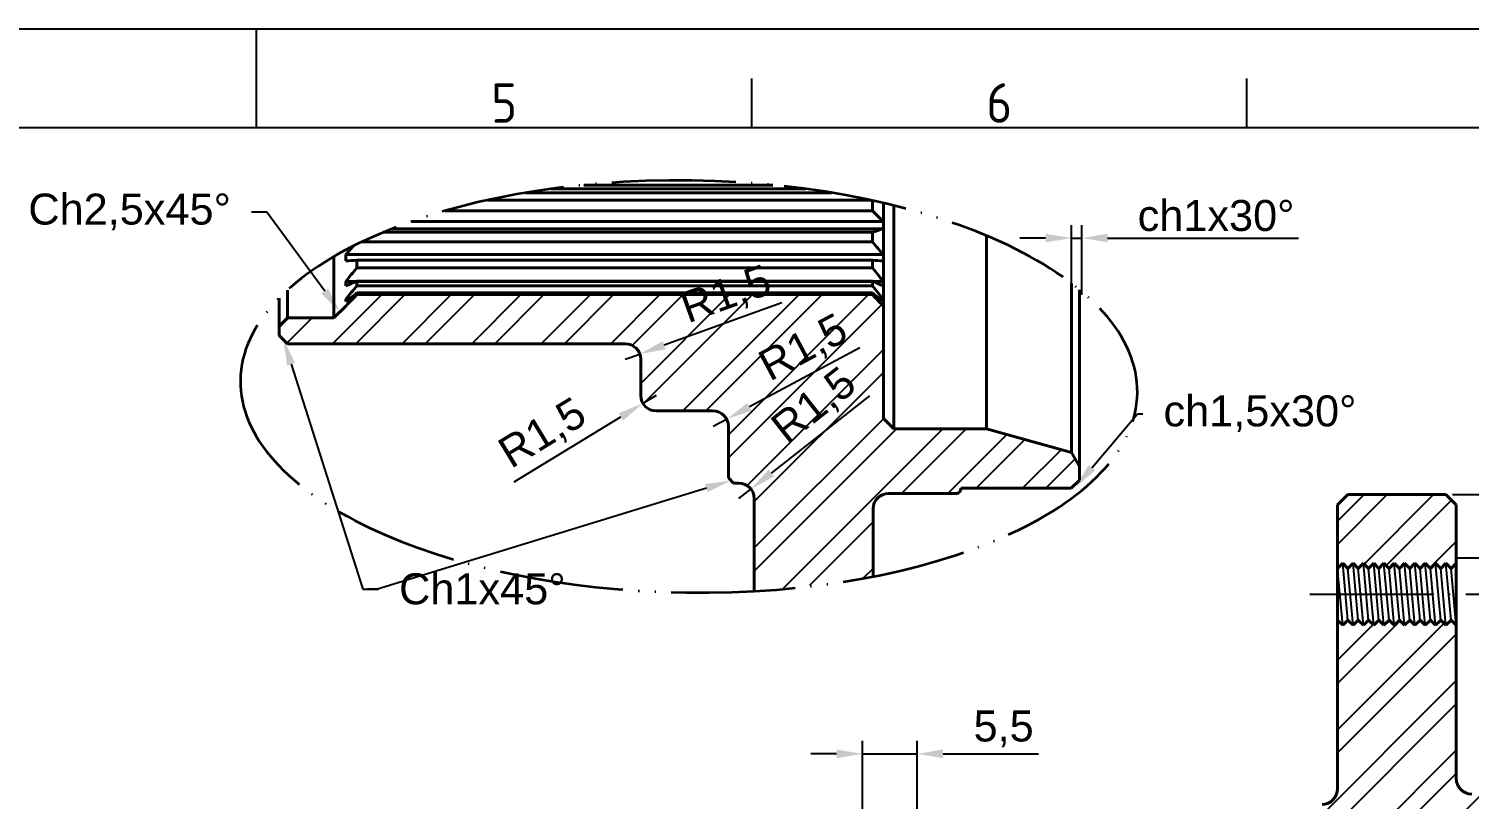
# Model space of a CAD drawing. Header units: millimetres. Extents: x 2452 to 2855, y 1106 to 1391.
# Drawn here: x 2631.3 to 2770.8, y 1316.7 to 1391.3 of the extents above; entities that cross this region are included whole.
import ezdxf
from ezdxf import colors
from ezdxf.entities.mleader import LeaderData, LeaderLine
from ezdxf.enums import TextEntityAlignment as Align
from ezdxf.math import Vec2, Vec3

# ---------------------------------------------------------------- set-up
doc = ezdxf.new("R2010")
doc.units = ezdxf.units.MM
doc.linetypes.add('ACAD_ISO04W100', pattern=[30, 24, -3, 0, -3])
doc.linetypes.add('ACAD_ISO05W100', pattern=[33, 24, -3, 0, -3, 0, -3])
for name, color, linetype, lineweight in [('AM_0', 7, 'Continuous', 40), ('AM_4', 1, 'ACAD_ISO04W100', 25), ('AM_5', 3, 'Continuous', 25), ('AM_BOR', 2, 'ACAD_ISO05W100', 35)]:
    doc.layers.add(name, color=color, linetype=linetype, lineweight=lineweight)
doc.styles.add('ACISOTS', font='isocp.shx', dxfattribs={"height": 1})
doc.styles.get("Standard").update_dxf_attribs({"font": 'arial.ttf'})
doc.dimstyles.new('ISO-25', dxfattribs={"dimtxt": 3, "dimasz": 2.5, "dimexe": 1.25, "dimexo": 0.625, "dimtad": 1, "dimtxsty": 'Standard', "dimcen": 2.5, "dimadec": 0, "dimazin": 0, "dimtfac": 1, "dimtmove": 0, "dimatfit": 3, "dimfxl": 1, "dimarcsym": 0})

# ---------------------------------------------------------------- blocks, each defined once
blk = doc.blocks.new('A3 ZTL')
blk.add_line((401.17, 280.82), (19.57, 280.82))
at = {"layer": 'AM_BOR', "color": 135, "linetype": 'Continuous', "lineweight": 25}
blk.add_line((0, 290.61), (410.96, 290.61), dxfattribs=at)
at = {"layer": 'AM_BOR', "color": 135, "lineweight": 25}
for p, q in [((205.48, 280.82), (205.48, 290.61)), ((254.4, 280.82), (254.4, 285.71)), ((303.33, 280.82), (303.33, 285.71))]:
    blk.add_line(p, q, dxfattribs=at)
at = {"layer": 'AM_BOR', "color": 135, "lineweight": 25, "style": 'ACISOTS'}
for s, p in [('5', (229.94, 283.27)), ('6', (278.86, 283.27))]:
    blk.add_text(s, height=3.91, dxfattribs=at).set_placement(p, align=Align.MIDDLE)
blk = doc.blocks.new('*D99')
at = {"layer": 'AM_5', "color": 0, "lineweight": -2, "transparency": 16777216}
for p, q in [((2732.26, 1366.57), (2732.26, 1372.31)), ((2733.26, 1365.57), (2733.26, 1372.31)), ((2729.76, 1371.06), (2727.26, 1371.06)), ((2732.26, 1371.06), (2733.26, 1371.06)), ((2735.76, 1371.06), (2754.26, 1371.06))]:
    blk.add_line(p, q, dxfattribs=at)
at = {"layer": 'AM_5', "color": 0, "transparency": 16777216}
for points in [[(2729.76, 1371.47), (2729.76, 1370.64), (2732.26, 1371.06)], [(2735.76, 1371.47), (2735.76, 1370.64), (2733.26, 1371.06)]]:
    blk.add_solid(points, dxfattribs=at)
at = {"layer": 'Defpoints', "color": 0, "transparency": 16777216}
for p in [(2733.26, 1371.06), (2732.26, 1365.95), (2733.26, 1364.95)]:
    blk.add_point(p, dxfattribs=at)
at = {"layer": 'AM_5', "color": 0, "transparency": 16777216, "insert": (2746.26, 1373.22), "char_height": 3, "attachment_point": 5}
blk.add_mtext('ch1x30%%D', dxfattribs=at)
blk = doc.blocks.new('*D130')
at = {"layer": 'AM_5', "color": 0, "lineweight": -2, "transparency": 16777216}
for p, q in [((2769.15, 1346.21), (2834.58, 1346.21)), ((2833.33, 1343.71), (2833.33, 1231.71)), ((2769.15, 1229.21), (2834.58, 1229.21))]:
    blk.add_line(p, q, dxfattribs=at)
at = {"layer": 'AM_5', "color": 0, "transparency": 16777216}
for points in [[(2832.91, 1343.71), (2833.75, 1343.71), (2833.33, 1346.21)], [(2832.91, 1231.71), (2833.75, 1231.71), (2833.33, 1229.21)]]:
    blk.add_solid(points, dxfattribs=at)
at = {"layer": 'Defpoints', "color": 0, "transparency": 16777216}
for p in [(2768.52, 1346.21), (2768.52, 1229.21), (2833.33, 1229.21)]:
    blk.add_point(p, dxfattribs=at)
at = {"layer": 'AM_5', "color": 0, "transparency": 16777216, "insert": (2831.09, 1287.71), "char_height": 3, "attachment_point": 5, "rotation": 90}
blk.add_mtext('%%c117', dxfattribs=at)
blk = doc.blocks.new('*D148')
at = {"layer": 'AM_5', "color": 0, "lineweight": -2, "transparency": 16777216}
for p, q in [((2712.02, 1302.53), (2712.02, 1322.35)), ((2717.32, 1300.83), (2717.32, 1322.35)), ((2709.52, 1321.1), (2707.02, 1321.1)), ((2712.02, 1321.1), (2717.32, 1321.1)), ((2719.82, 1321.1), (2729.06, 1321.1))]:
    blk.add_line(p, q, dxfattribs=at)
at = {"layer": 'AM_5', "color": 0, "transparency": 16777216}
for points in [[(2709.52, 1321.52), (2709.52, 1320.68), (2712.02, 1321.1)], [(2719.82, 1321.52), (2719.82, 1320.68), (2717.32, 1321.1)]]:
    blk.add_solid(points, dxfattribs=at)
at = {"layer": 'Defpoints', "color": 0, "transparency": 16777216}
for p in [(2717.32, 1321.1), (2712.02, 1301.91), (2717.32, 1300.21)]:
    blk.add_point(p, dxfattribs=at)
at = {"layer": 'AM_5', "color": 0, "transparency": 16777216, "insert": (2725.69, 1323.52), "char_height": 3, "attachment_point": 5}
blk.add_mtext('5,5', dxfattribs=at)
blk = doc.blocks.new('*D164')
at = {"layer": 'AM_5', "color": 0, "lineweight": -2, "transparency": 16777216}
for p, q in [((2704.2, 1364.77), (2692.81, 1360.67)), ((2689.05, 1359.32), (2690.46, 1359.82))]:
    blk.add_line(p, q, dxfattribs=at)
at = {"layer": 'AM_5', "color": 0, "transparency": 16777216}
blk.add_solid([(2692.67, 1361.06), (2692.95, 1360.28), (2690.46, 1359.82)], dxfattribs=at)
at = {"layer": 'Defpoints', "color": 0, "transparency": 16777216}
for p in [(2689.05, 1359.32), (2690.46, 1359.82)]:
    blk.add_point(p, dxfattribs=at)
at = {"layer": 'AM_5', "color": 0, "transparency": 16777216, "insert": (2698.86, 1365.43), "char_height": 3, "attachment_point": 5, "rotation": 19.7935}
blk.add_mtext('R1,5', dxfattribs=at)
blk = doc.blocks.new('*D165')
at = {"layer": 'AM_5', "color": 0, "lineweight": -2, "transparency": 16777216}
for p, q in [((2711.75, 1360.41), (2701.07, 1354.7)), ((2697.55, 1352.82), (2698.87, 1353.52))]:
    blk.add_line(p, q, dxfattribs=at)
at = {"layer": 'AM_5', "color": 0, "transparency": 16777216}
blk.add_solid([(2700.88, 1355.07), (2701.27, 1354.33), (2698.87, 1353.52)], dxfattribs=at)
at = {"layer": 'Defpoints', "color": 0, "transparency": 16777216}
for p in [(2698.87, 1353.52), (2697.55, 1352.82)]:
    blk.add_point(p, dxfattribs=at)
at = {"layer": 'AM_5', "color": 0, "transparency": 16777216, "insert": (2706.37, 1360.29), "char_height": 3, "attachment_point": 5, "rotation": 28.1273}
blk.add_mtext('R1,5', dxfattribs=at)
blk = doc.blocks.new('*D166')
at = {"layer": 'AM_5', "color": 0, "lineweight": -2, "transparency": 16777216}
for p, q in [((2712.71, 1355.77), (2703.19, 1348.29)), ((2700.05, 1345.82), (2701.22, 1346.74))]:
    blk.add_line(p, q, dxfattribs=at)
at = {"layer": 'AM_5', "color": 0, "transparency": 16777216}
blk.add_solid([(2702.93, 1348.62), (2703.45, 1347.96), (2701.22, 1346.74)], dxfattribs=at)
at = {"layer": 'Defpoints', "color": 0, "transparency": 16777216}
for p in [(2701.22, 1346.74), (2700.05, 1345.82)]:
    blk.add_point(p, dxfattribs=at)
at = {"layer": 'AM_5', "color": 0, "transparency": 16777216, "insert": (2707.43, 1354.71), "char_height": 3, "attachment_point": 5, "rotation": 38.1734}
blk.add_mtext('R1,5', dxfattribs=at)
blk = doc.blocks.new('*D167')
at = {"layer": 'AM_5', "color": 0, "lineweight": -2, "transparency": 16777216}
for p, q in [((2692.05, 1355.82), (2690.76, 1355.04)), ((2678.29, 1347.44), (2688.63, 1353.74))]:
    blk.add_line(p, q, dxfattribs=at)
at = {"layer": 'AM_5', "color": 0, "transparency": 16777216}
blk.add_solid([(2688.41, 1354.09), (2688.85, 1353.38), (2690.76, 1355.04)], dxfattribs=at)
at = {"layer": 'Defpoints', "color": 0, "transparency": 16777216}
for p in [(2692.05, 1355.82), (2690.76, 1355.04)]:
    blk.add_point(p, dxfattribs=at)
at = {"layer": 'AM_5', "color": 0, "transparency": 16777216, "insert": (2681.13, 1352.01), "char_height": 3, "attachment_point": 5, "rotation": 31.3467}
blk.add_mtext('R1,5', dxfattribs=at)

msp = doc.modelspace()

# ---------------------------------------------------------------- hatches: boundary and pattern name
at = {"layer": 'AM_5'}
h = msp.add_hatch(dxfattribs=at)
h.set_pattern_fill('ANSI32', color=256, scale=0.5)
edge = h.paths.add_edge_path()
edge.add_line((2733.046, 1347.616), (2733.046, 1348.917))
edge.add_line((2733.046, 1348.917), (2732.275, 1350.28))
edge.add_line((2732.275, 1350.28), (2724.046, 1352.566))
edge.add_line((2724.046, 1352.566), (2715.046, 1352.566))
edge.add_line((2715.046, 1352.566), (2714.046, 1353.566))
edge.add_line((2714.046, 1353.566), (2714.046, 1364.472))
edge.add_spline(control_points=[(2714.046, 1364.472), (2713.69, 1364.836), (2713.339, 1365.203), (2712.996, 1365.574)], knot_values=[0, 0, 0, 0, 1, 1, 1, 1], degree=3, periodic=0)
edge.add_line((2712.996, 1365.574), (2688.021, 1365.574))
edge.add_line((2688.021, 1365.574), (2663.046, 1365.574))
edge.add_spline(control_points=[(2663.046, 1365.574), (2662.702, 1365.203), (2662.351, 1364.836), (2661.996, 1364.472)], knot_values=[0, 0, 0, 0, 1, 1, 1, 1], degree=3, periodic=0)
edge.add_line((2661.996, 1364.472), (2661.996, 1364.466))
edge.add_line((2661.996, 1364.466), (2660.846, 1363.316))
edge.add_line((2660.846, 1363.316), (2656.346, 1363.316))
edge.add_line((2656.346, 1363.316), (2655.546, 1362.516))
edge.add_line((2655.546, 1362.516), (2655.546, 1361.616))
edge.add_line((2655.546, 1361.616), (2656.346, 1360.816))
edge.add_line((2656.346, 1360.816), (2689.046, 1360.816))
edge.add_arc((2689.046, 1359.316), 1.5, 0, 90, ccw=False)
edge.add_line((2690.546, 1359.316), (2690.546, 1355.816))
edge.add_arc((2692.046, 1355.816), 1.5, 180, 270)
edge.add_line((2692.046, 1354.316), (2697.546, 1354.316))
edge.add_arc((2697.546, 1352.816), 1.5, 0, 90, ccw=False)
edge.add_line((2699.046, 1352.816), (2699.046, 1347.816))
edge.add_line((2699.046, 1347.816), (2699.546, 1347.316))
edge.add_line((2699.546, 1347.316), (2700.046, 1347.316))
edge.add_arc((2700.046, 1345.816), 1.5, 0, 90, ccw=False)
edge.add_line((2701.546, 1345.816), (2701.546, 1336.856))
edge.add_ellipse((2695.211, 1356.674), major_axis=(-43.431, 0.615), ratio=0.4595156, start_angle=98.76016, end_angle=114.61845)
edge.add_line((2713.046, 1338.274), (2713.046, 1344.816))
edge.add_arc((2714.546, 1344.816), 1.5, 90, 180, ccw=False)
edge.add_line((2714.546, 1346.316), (2721.084, 1346.316))
edge.add_arc((2721.065, 1346.797), 0.481, 272.28724, 362.28724)
edge.add_line((2721.546, 1346.816), (2732.246, 1346.816))
edge.add_line((2732.246, 1346.816), (2733.046, 1347.616))
h.paths.add_polyline_path([(2694.876, 1360.969), (2704.617, 1364.474), (2702.524, 1370.291), (2692.783, 1366.785)], flags=9)
h.paths.add_polyline_path([(2703.075, 1355.296), (2712.205, 1360.177), (2709.291, 1365.629), (2700.161, 1360.748)], flags=9)
h.paths.add_polyline_path([(2705.058, 1349.223), (2713.196, 1355.621), (2709.376, 1360.481), (2701.237, 1354.083)], flags=24)
h = msp.add_hatch(dxfattribs=at)
h.set_pattern_fill('ANSI32', color=256, scale=0.5)
h.paths.add_polyline_path([(2769.523, 1345.207), (2768.523, 1346.207), (2759.023, 1346.207), (2758.023, 1345.207), (2758.023, 1339.06), (2758.523, 1339.56), (2759.023, 1339.06), (2759.523, 1339.56), (2760.023, 1339.06), (2760.523, 1339.56), (2761.023, 1339.06), (2761.523, 1339.56), (2762.023, 1339.06), (2762.523, 1339.56), (2763.023, 1339.06), (2763.523, 1339.56), (2764.023, 1339.06), (2764.523, 1339.56), (2765.023, 1339.06), (2765.523, 1339.56), (2766.023, 1339.06), (2766.523, 1339.56), (2767.023, 1339.06), (2767.523, 1339.56), (2768.023, 1339.06), (2768.523, 1339.56), (2769.023, 1339.06), (2769.523, 1339.56)])
edge = h.paths.add_edge_path()
edge.add_line((2769.523, 1333.56), (2769.023, 1334.06))
edge.add_line((2769.023, 1334.06), (2768.523, 1333.56))
edge.add_line((2768.523, 1333.56), (2768.023, 1334.06))
edge.add_line((2768.023, 1334.06), (2767.523, 1333.56))
edge.add_line((2767.523, 1333.56), (2767.023, 1334.06))
edge.add_line((2767.023, 1334.06), (2766.523, 1333.56))
edge.add_line((2766.523, 1333.56), (2766.023, 1334.06))
edge.add_line((2766.023, 1334.06), (2765.523, 1333.56))
edge.add_line((2765.523, 1333.56), (2765.023, 1334.06))
edge.add_line((2765.023, 1334.06), (2764.523, 1333.56))
edge.add_line((2764.523, 1333.56), (2764.023, 1334.06))
edge.add_line((2764.023, 1334.06), (2763.523, 1333.56))
edge.add_line((2763.523, 1333.56), (2763.023, 1334.06))
edge.add_line((2763.023, 1334.06), (2762.523, 1333.56))
edge.add_line((2762.523, 1333.56), (2762.023, 1334.06))
edge.add_line((2762.023, 1334.06), (2761.523, 1333.56))
edge.add_line((2761.523, 1333.56), (2761.023, 1334.06))
edge.add_line((2761.023, 1334.06), (2760.523, 1333.56))
edge.add_line((2760.523, 1333.56), (2760.023, 1334.06))
edge.add_line((2760.023, 1334.06), (2759.523, 1333.56))
edge.add_line((2759.523, 1333.56), (2759.023, 1334.06))
edge.add_line((2759.023, 1334.06), (2758.523, 1333.56))
edge.add_line((2758.523, 1333.56), (2758.023, 1334.06))
edge.add_line((2758.023, 1334.06), (2758.023, 1317.707))
edge.add_arc((2756.523, 1317.707), 1.5, -90, 0, ccw=False)
edge.add_line((2756.523, 1316.207), (2756.023, 1316.207))
edge.add_line((2756.023, 1316.207), (2755.523, 1315.707))
edge.add_line((2755.523, 1315.707), (2755.523, 1310.707))
edge.add_arc((2754.023, 1310.707), 1.5, -90, 0, ccw=False)
edge.add_line((2754.023, 1309.207), (2748.523, 1309.207))
edge.add_arc((2748.523, 1307.707), 1.5, 90, 180)
edge.add_line((2747.023, 1307.707), (2747.023, 1304.207))
edge.add_arc((2745.523, 1304.207), 1.5, -90, 0, ccw=False)
edge.add_line((2745.523, 1302.707), (2712.823, 1302.707))
edge.add_line((2712.823, 1302.707), (2712.023, 1301.907))
edge.add_line((2712.023, 1301.907), (2712.023, 1301.007))
edge.add_line((2712.023, 1301.007), (2712.823, 1300.207))
edge.add_line((2712.823, 1300.207), (2717.323, 1300.207))
edge.add_line((2717.323, 1300.207), (2718.473, 1299.057))
edge.add_line((2718.473, 1299.057), (2718.473, 1299.051))
edge.add_spline(control_points=[(2718.473, 1299.051), (2718.828, 1298.688), (2719.179, 1298.321), (2719.523, 1297.949)], knot_values=[0, 0, 0, 0, 1, 1, 1, 1], degree=3, periodic=0)
edge.add_line((2719.523, 1297.949), (2744.498, 1297.949))
edge.add_line((2744.498, 1297.949), (2769.473, 1297.949))
edge.add_spline(control_points=[(2769.473, 1297.949), (2769.817, 1298.321), (2770.167, 1298.688), (2770.523, 1299.051)], knot_values=[0, 0, 0, 0, 1, 1, 1, 1], degree=3, periodic=0)
edge.add_line((2770.523, 1299.051), (2770.523, 1309.957))
edge.add_line((2770.523, 1309.957), (2771.523, 1310.957))
edge.add_line((2771.523, 1310.957), (2780.523, 1310.957))
edge.add_line((2780.523, 1310.957), (2788.752, 1313.243))
edge.add_line((2788.752, 1313.243), (2789.523, 1314.607))
edge.add_line((2789.523, 1314.607), (2789.523, 1315.907))
edge.add_line((2789.523, 1315.907), (2788.723, 1316.707))
edge.add_line((2788.723, 1316.707), (2778.023, 1316.707))
edge.add_arc((2777.523, 1316.707), 0.5, 0, 90)
edge.add_line((2777.523, 1317.207), (2771.023, 1317.207))
edge.add_arc((2771.023, 1318.707), 1.5, 180, 270, ccw=False)
edge.add_line((2769.523, 1318.707), (2769.523, 1333.56))
edge = h.paths.add_edge_path()
edge.add_spline(control_points=[(2770.523, 1276.364), (2770.167, 1276.727), (2769.817, 1277.094), (2769.473, 1277.465)], knot_values=[0, 0, 0, 0, 1, 1, 1, 1], degree=3, periodic=0)
edge.add_line((2769.473, 1277.465), (2744.498, 1277.465))
edge.add_line((2744.498, 1277.465), (2719.523, 1277.465))
edge.add_spline(control_points=[(2719.523, 1277.465), (2719.179, 1277.094), (2718.828, 1276.727), (2718.473, 1276.364)], knot_values=[0, 0, 0, 0, 1, 1, 1, 1], degree=3, periodic=0)
edge.add_line((2718.473, 1276.364), (2718.473, 1276.357))
edge.add_line((2718.473, 1276.357), (2717.323, 1275.207))
edge.add_line((2717.323, 1275.207), (2712.823, 1275.207))
edge.add_line((2712.823, 1275.207), (2712.023, 1274.407))
edge.add_line((2712.023, 1274.407), (2712.023, 1273.507))
edge.add_line((2712.023, 1273.507), (2712.823, 1272.707))
edge.add_line((2712.823, 1272.707), (2745.523, 1272.707))
edge.add_arc((2745.523, 1271.207), 1.5, 0, 90, ccw=False)
edge.add_line((2747.023, 1271.207), (2747.023, 1267.707))
edge.add_arc((2748.523, 1267.707), 1.5, 180, 270)
edge.add_line((2748.523, 1266.207), (2754.023, 1266.207))
edge.add_arc((2754.023, 1264.707), 1.5, 0, 90, ccw=False)
edge.add_line((2755.523, 1264.707), (2755.523, 1259.707))
edge.add_line((2755.523, 1259.707), (2756.023, 1259.207))
edge.add_line((2756.023, 1259.207), (2756.523, 1259.207))
edge.add_arc((2756.523, 1257.707), 1.5, 0, 90, ccw=False)
edge.add_line((2758.023, 1257.707), (2758.023, 1248.747))
edge.add_ellipse((2751.688, 1268.565), major_axis=(-43.431, 0.615), ratio=0.4595156, start_angle=98.76016, end_angle=114.61845)
edge.add_line((2769.523, 1250.165), (2769.523, 1256.707))
edge.add_arc((2771.023, 1256.707), 1.5, 90, 180, ccw=False)
edge.add_line((2771.023, 1258.207), (2777.561, 1258.207))
edge.add_arc((2777.542, 1258.688), 0.481, 272.28724, 362.28724)
edge.add_line((2778.023, 1258.707), (2788.723, 1258.707))
edge.add_line((2788.723, 1258.707), (2789.523, 1259.507))
edge.add_line((2789.523, 1259.507), (2789.523, 1260.808))
edge.add_line((2789.523, 1260.808), (2788.752, 1262.171))
edge.add_line((2788.752, 1262.171), (2780.523, 1264.457))
edge.add_line((2780.523, 1264.457), (2771.523, 1264.457))
edge.add_line((2771.523, 1264.457), (2770.523, 1265.457))
edge.add_line((2770.523, 1265.457), (2770.523, 1276.364))
h.paths.add_polyline_path([(2769.523, 1232.81), (2769.273, 1232.56), (2768.523, 1233.31), (2767.773, 1232.56), (2767.023, 1233.31), (2766.273, 1232.56), (2765.523, 1233.31), (2764.773, 1232.56), (2764.023, 1233.31), (2763.273, 1232.56), (2762.523, 1233.31), (2761.773, 1232.56), (2761.023, 1233.31), (2760.273, 1232.56), (2759.523, 1233.31), (2758.773, 1232.56), (2758.023, 1233.31), (2758.023, 1230.207), (2759.023, 1229.207), (2768.523, 1229.207), (2769.523, 1230.207)])
edge = h.paths.add_edge_path()
edge.add_ellipse((2751.688, 1268.565), major_axis=(-43.431, 0.615), ratio=0.4595156, start_angle=98.76016, end_angle=114.61845, ccw=False)
edge.add_line((2758.023, 1248.747), (2758.023, 1243.81))
edge.add_line((2758.023, 1243.81), (2758.773, 1244.56))
edge.add_line((2758.773, 1244.56), (2759.523, 1243.81))
edge.add_line((2759.523, 1243.81), (2760.273, 1244.56))
edge.add_line((2760.273, 1244.56), (2761.023, 1243.81))
edge.add_line((2761.023, 1243.81), (2761.773, 1244.56))
edge.add_line((2761.773, 1244.56), (2762.523, 1243.81))
edge.add_line((2762.523, 1243.81), (2763.273, 1244.56))
edge.add_line((2763.273, 1244.56), (2764.023, 1243.81))
edge.add_line((2764.023, 1243.81), (2764.773, 1244.56))
edge.add_line((2764.773, 1244.56), (2765.523, 1243.81))
edge.add_line((2765.523, 1243.81), (2766.273, 1244.56))
edge.add_line((2766.273, 1244.56), (2767.023, 1243.81))
edge.add_line((2767.023, 1243.81), (2767.773, 1244.56))
edge.add_line((2767.773, 1244.56), (2768.523, 1243.81))
edge.add_line((2768.523, 1243.81), (2769.273, 1244.56))
edge.add_line((2769.273, 1244.56), (2769.523, 1244.31))
edge.add_line((2769.523, 1244.31), (2769.523, 1250.165))

# ---------------------------------------------------------------- linework, layer by layer
at = {"layer": 'AM_0'}
for p, q in [((2679.4, 1375.441), (2688.021, 1375.441)), ((2681.856, 1375.816), (2688.021, 1375.816)), ((2685.025, 1376.191), (2688.021, 1376.191)), ((2703.332, 1376.191), (2688.021, 1376.191)), ((2706.541, 1375.816), (2688.021, 1375.816)), ((2709.036, 1375.441), (2688.021, 1375.441)), ((2675.696, 1374.724), (2688.021, 1374.724)), ((2712.817, 1374.724), (2688.021, 1374.724)), ((2712.996, 1373.69), (2712.996, 1374.685)), ((2714.046, 1374.449), (2714.046, 1353.566)), ((2715.046, 1352.566), (2715.046, 1374.209)), ((2668.374, 1372.667), (2688.021, 1372.667)), ((2671.599, 1373.69), (2688.021, 1373.69)), ((2712.996, 1373.69), (2688.021, 1373.69)), ((2714.046, 1372.667), (2688.021, 1372.667)), ((2714.046, 1371.954), (2714.046, 1372.667)), ((2665.613, 1371.612), (2688.021, 1371.612)), ((2666.456, 1371.954), (2688.021, 1371.954)), ((2714.046, 1371.954), (2688.021, 1371.954)), ((2712.996, 1371.612), (2688.021, 1371.612)), ((2712.996, 1370.68), (2712.996, 1371.612)), ((2724.046, 1352.566), (2724.046, 1371.278)), ((2663.527, 1370.68), (2688.021, 1370.68)), ((2712.996, 1370.68), (2688.021, 1370.68)), ((2660.846, 1369.263), (2660.846, 1363.316)), ((2661.996, 1368.845), (2661.996, 1369.452)), ((2661.996, 1369.452), (2688.021, 1369.452)), ((2663.046, 1368.173), (2663.046, 1368.912)), ((2663.046, 1368.912), (2688.021, 1368.912)), ((2714.046, 1369.452), (2688.021, 1369.452)), ((2712.996, 1368.912), (2688.021, 1368.912)), ((2712.996, 1368.173), (2712.996, 1368.912)), ((2714.046, 1368.845), (2714.046, 1369.452)), ((2663.046, 1368.173), (2688.021, 1368.173)), ((2712.996, 1368.173), (2688.021, 1368.173)), ((2656.346, 1366.017), (2656.346, 1363.316)), ((2661.996, 1366.419), (2661.996, 1366.859)), ((2661.996, 1366.859), (2688.021, 1366.859)), ((2663.046, 1366.413), (2663.046, 1366.888)), ((2663.046, 1366.888), (2688.021, 1366.888)), ((2663.046, 1366.413), (2688.021, 1366.413)), ((2663.046, 1365.574), (2663.046, 1365.738)), ((2663.046, 1365.738), (2688.021, 1365.738)), ((2663.046, 1365.574), (2688.021, 1365.574)), ((2712.996, 1366.888), (2688.021, 1366.888)), ((2714.046, 1366.859), (2688.021, 1366.859)), ((2712.996, 1366.413), (2688.021, 1366.413)), ((2712.996, 1365.738), (2688.021, 1365.738)), ((2712.996, 1365.574), (2688.021, 1365.574)), ((2712.996, 1366.413), (2712.996, 1366.888)), ((2712.996, 1365.574), (2712.996, 1365.738)), ((2714.046, 1366.419), (2714.046, 1366.859)), ((2732.275, 1350.28), (2732.275, 1366.664)), ((2733.046, 1366.052), (2733.046, 1347.616)), ((2655.546, 1361.616), (2655.546, 1365.247)), ((2660.846, 1363.316), (2661.996, 1364.466)), ((2661.996, 1364.912), (2661.996, 1365.144)), ((2661.996, 1365.144), (2662.296, 1365.144)), ((2661.996, 1364.466), (2661.996, 1364.472)), ((2714.046, 1365.144), (2713.745, 1365.144)), ((2714.046, 1364.912), (2714.046, 1365.144)), ((2714.046, 1364.466), (2714.046, 1364.472)), ((2655.546, 1362.516), (2656.346, 1363.316)), ((2656.346, 1363.316), (2660.846, 1363.316)), ((2655.546, 1361.616), (2656.346, 1360.816)), ((2656.346, 1360.816), (2689.046, 1360.816)), ((2690.546, 1355.816), (2690.546, 1359.316)), ((2692.046, 1354.316), (2697.546, 1354.316)), ((2714.046, 1353.566), (2715.046, 1352.566)), ((2699.046, 1347.816), (2699.046, 1352.816)), ((2715.046, 1352.566), (2724.046, 1352.566)), ((2724.046, 1352.566), (2732.275, 1350.28)), ((2732.275, 1350.28), (2733.046, 1348.917)), ((2699.046, 1347.816), (2699.546, 1347.316)), ((2732.246, 1346.816), (2733.046, 1347.616)), ((2699.546, 1347.316), (2700.046, 1347.316)), ((2714.546, 1346.316), (2721.046, 1346.316)), ((2721.546, 1346.816), (2732.246, 1346.816)), ((2759.023, 1346.207), (2758.023, 1345.207)), ((2768.523, 1346.207), (2759.023, 1346.207)), ((2769.523, 1345.207), (2768.523, 1346.207)), ((2701.546, 1336.856), (2701.546, 1345.816)), ((2713.046, 1344.816), (2713.046, 1338.274)), ((2758.023, 1317.707), (2758.023, 1345.207)), ((2769.523, 1345.207), (2769.523, 1318.707)), ((2758.523, 1339.56), (2758.023, 1339.06)), ((2759.023, 1339.06), (2758.523, 1339.56)), ((2759.523, 1339.56), (2759.023, 1339.06)), ((2760.023, 1339.06), (2759.523, 1339.56)), ((2760.523, 1339.56), (2760.023, 1339.06)), ((2761.023, 1339.06), (2760.523, 1339.56)), ((2761.523, 1339.56), (2761.023, 1339.06)), ((2762.023, 1339.06), (2761.523, 1339.56)), ((2762.523, 1339.56), (2762.023, 1339.06)), ((2763.023, 1339.06), (2762.523, 1339.56)), ((2763.523, 1339.56), (2763.023, 1339.06)), ((2764.023, 1339.06), (2763.523, 1339.56)), ((2764.523, 1339.56), (2764.023, 1339.06)), ((2765.023, 1339.06), (2764.523, 1339.56)), ((2765.523, 1339.56), (2765.023, 1339.06)), ((2766.023, 1339.06), (2765.523, 1339.56)), ((2766.523, 1339.56), (2766.023, 1339.06)), ((2767.023, 1339.06), (2766.523, 1339.56)), ((2767.523, 1339.56), (2767.023, 1339.06)), ((2768.023, 1339.06), (2767.523, 1339.56)), ((2768.523, 1339.56), (2768.023, 1339.06)), ((2769.023, 1339.06), (2768.523, 1339.56)), ((2769.523, 1339.56), (2769.023, 1339.06)), ((2758.523, 1333.56), (2758.023, 1334.06)), ((2759.023, 1334.06), (2758.523, 1333.56)), ((2759.523, 1333.56), (2759.023, 1334.06)), ((2760.023, 1334.06), (2759.523, 1333.56)), ((2760.523, 1333.56), (2760.023, 1334.06)), ((2761.023, 1334.06), (2760.523, 1333.56)), ((2761.523, 1333.56), (2761.023, 1334.06)), ((2762.023, 1334.06), (2761.523, 1333.56)), ((2762.523, 1333.56), (2762.023, 1334.06)), ((2763.023, 1334.06), (2762.523, 1333.56)), ((2763.523, 1333.56), (2763.023, 1334.06)), ((2764.023, 1334.06), (2763.523, 1333.56)), ((2764.523, 1333.56), (2764.023, 1334.06)), ((2765.023, 1334.06), (2764.523, 1333.56)), ((2765.523, 1333.56), (2765.023, 1334.06)), ((2766.023, 1334.06), (2765.523, 1333.56)), ((2766.523, 1333.56), (2766.023, 1334.06)), ((2767.023, 1334.06), (2766.523, 1333.56)), ((2767.523, 1333.56), (2767.023, 1334.06)), ((2768.023, 1334.06), (2767.523, 1333.56)), ((2768.523, 1333.56), (2768.023, 1334.06)), ((2769.023, 1334.06), (2768.523, 1333.56)), ((2769.523, 1333.56), (2769.023, 1334.06))]:
    msp.add_line(p, q, dxfattribs=at)
for centre, radius, start, end in [((2689.046, 1359.316), 1.5, 0, 90), ((2692.046, 1355.816), 1.5, 180, 270), ((2697.546, 1352.816), 1.5, 0, 90), ((2700.046, 1345.816), 1.5, 0, 90), ((2714.546, 1344.816), 1.5, 90, 180), ((2721.065, 1346.797), 0.481, 267.71276, 2.28724), ((2771.023, 1318.707), 1.5, 180, 270), ((2756.523, 1317.707), 1.5, 270, 0)]:
    msp.add_arc(centre, radius, start, end, dxfattribs=at)
for points in [[(2712.996, 1373.69), (2713.339, 1373.346), (2713.69, 1373.005), (2714.046, 1372.667)], [(2714.046, 1372.667), (2713.69, 1373.005), (2713.339, 1373.346), (2712.996, 1373.69)], [(2714.046, 1371.954), (2713.69, 1371.841), (2713.339, 1371.728), (2712.996, 1371.612)], [(2712.996, 1371.612), (2713.339, 1371.728), (2713.69, 1371.841), (2714.046, 1371.954)], [(2662.706, 1370.275), (2662.472, 1369.999), (2662.235, 1369.725), (2661.996, 1369.452)], [(2712.996, 1370.68), (2713.339, 1370.266), (2713.69, 1369.857), (2714.046, 1369.452)], [(2661.996, 1368.845), (2662.351, 1368.867), (2662.702, 1368.89), (2663.046, 1368.912)], [(2714.046, 1368.845), (2713.69, 1368.867), (2713.339, 1368.89), (2712.996, 1368.912)], [(2663.046, 1368.173), (2662.702, 1367.73), (2662.351, 1367.293), (2661.996, 1366.859)], [(2712.996, 1368.173), (2713.339, 1367.73), (2713.69, 1367.293), (2714.046, 1366.859)], [(2661.996, 1366.419), (2662.351, 1366.573), (2662.702, 1366.73), (2663.046, 1366.888)], [(2663.046, 1366.413), (2662.702, 1365.985), (2662.351, 1365.562), (2661.996, 1365.144)], [(2661.996, 1364.912), (2662.351, 1365.184), (2662.702, 1365.459), (2663.046, 1365.738)], [(2663.046, 1365.574), (2662.702, 1365.203), (2662.351, 1364.836), (2661.996, 1364.472)], [(2714.046, 1366.419), (2713.69, 1366.573), (2713.339, 1366.73), (2712.996, 1366.888)], [(2712.996, 1366.413), (2713.339, 1365.985), (2713.69, 1365.562), (2714.046, 1365.144)], [(2714.046, 1364.912), (2713.69, 1365.184), (2713.339, 1365.459), (2712.996, 1365.738)], [(2712.996, 1365.574), (2713.339, 1365.203), (2713.69, 1364.836), (2714.046, 1364.472)]]:
    msp.add_open_spline(points, degree=3, dxfattribs=at)
at = {"layer": 'AM_4', "ltscale": 0.5}
msp.add_line((2755.338, 1336.56), (2778.828, 1336.56), dxfattribs=at)
at = {"layer": 'AM_5'}
for p, q in [((2758.523, 1333.56), (2758.023, 1339.06)), ((2759.023, 1334.06), (2758.523, 1339.56)), ((2759.523, 1333.56), (2759.023, 1339.06)), ((2760.023, 1334.06), (2759.523, 1339.56)), ((2760.523, 1333.56), (2760.023, 1339.06)), ((2761.023, 1334.06), (2760.523, 1339.56)), ((2761.523, 1333.56), (2761.023, 1339.06)), ((2762.023, 1334.06), (2761.523, 1339.56)), ((2762.523, 1333.56), (2762.023, 1339.06)), ((2763.023, 1334.06), (2762.523, 1339.56)), ((2763.523, 1333.56), (2763.023, 1339.06)), ((2764.023, 1334.06), (2763.523, 1339.56)), ((2764.523, 1333.56), (2764.023, 1339.06)), ((2765.023, 1334.06), (2764.523, 1339.56)), ((2765.523, 1333.56), (2765.023, 1339.06)), ((2766.023, 1334.06), (2765.523, 1339.56)), ((2766.523, 1333.56), (2766.023, 1339.06)), ((2767.023, 1334.06), (2766.523, 1339.56)), ((2767.523, 1333.56), (2767.023, 1339.06)), ((2768.023, 1334.06), (2767.523, 1339.56)), ((2768.523, 1333.56), (2768.023, 1339.06)), ((2769.023, 1334.06), (2768.523, 1339.56)), ((2769.523, 1333.56), (2769.023, 1339.06)), ((2804.232, 1340.102), (2769.523, 1340.058))]:
    msp.add_line(p, q, dxfattribs=at)
at = {"layer": 'AM_BOR', "ltscale": 0.5, "extrusion": (0, 0, -1)}
msp.add_ellipse((2695.211, 1356.674), major_axis=(-43.431, 0.615), ratio=0.4595156, dxfattribs=at)

# ---------------------------------------------------------------- block references
at = {"linetype": 'ByBlock', "lineweight": 0, "xscale": 0.9801000000000002, "yscale": 0.9801000000000002, "zscale": 0.9801000000000002}
msp.add_blockref('A3 ZTL', (2451.96, 1106.498), dxfattribs=at)

# ---------------------------------------------------------------- dimensions: what is measured, and where the dimension line sits
at = {"layer": 'AM_5'}
for base, p1, p2, text, picture, middle in [((2733.262, 1371.058), (2732.265, 1365.945), (2733.262, 1364.949), 'ch1x30%%D', '*D99', (2746.261, 1373.216)), ((2717.323, 1321.099), (2712.023, 1301.907), (2717.323, 1300.207), '5,5', '*D148', (2725.69, 1323.52))]:
    dim = msp.add_linear_dim(base=base, p1=p1, p2=p2, text=text, dimstyle='ISO-25', dxfattribs=at)
    dim.commit()
    dim.dimension.update_dxf_attribs({"geometry": picture, "text_midpoint": middle})
for center, mpoint, picture, middle in [((2689.046, 1359.316), (2690.457, 1359.824), '*D164', (2698.858, 1365.428)), ((2697.546, 1352.816), (2698.869, 1353.523), '*D165', (2706.369, 1360.286)), ((2700.046, 1345.816), (2701.225, 1346.743), '*D166', (2707.431, 1354.71)), ((2692.046, 1355.816), (2690.765, 1355.036), '*D167', (2681.13, 1352.01))]:
    dim = msp.add_radius_dim(center=center, mpoint=mpoint, dimstyle='ISO-25', dxfattribs=at)
    dim.commit()
    dim.dimension.update_dxf_attribs({"geometry": picture, "text_midpoint": middle})
dim = msp.add_linear_dim(base=(2833.332, 1229.207), p1=(2768.523, 1346.207), p2=(2768.523, 1229.207), angle=90, text='%%c117', dimstyle='ISO-25', dxfattribs=at)
dim.commit()
dim.dimension.update_dxf_attribs({"geometry": '*D130', "text_midpoint": (2831.091, 1287.707)})

# ---------------------------------------------------------------- leaders
ml = msp.add_multileader_mtext('Standard', dxfattribs=at)
ml.set_content('Ch2,5x45%%D', color=256)
ml.set_leader_properties()
ml.build(insert=Vec2(0, 0))
ml.multileader.update_dxf_attribs({"arrow_head_size": 2.5})
ctx = ml.context
ctx.base_point, ctx.char_height, ctx.arrow_head_size, ctx.plane_origin = Vec3(2629.732, 1373.563), 3, 2.5, Vec3(2661.425, 1363.896)
ctx.text_align_type = 2
notes = []
notes.append((ctx, [(1, (1, 1, 0), (2654.359, 1373.563), (-1, 0), 1.498, [(0, [(2661.425, 1363.896)], 0, [])])]))
ctx.mtext.insert, ctx.mtext.alignment, ctx.mtext.flow_direction = Vec3(2650.862, 1375.36), 3, 5
ml = msp.add_multileader_mtext('Standard', dxfattribs=at)
ml.set_content('Ch1x45%%D', color=256)
ml.set_leader_properties()
ml.build(insert=Vec2(0, 0))
ml.multileader.update_dxf_attribs({"arrow_head_size": 2.5})
ctx = ml.context
ctx.base_point, ctx.char_height, ctx.arrow_head_size, ctx.plane_origin = Vec3(2665.15, 1337.06), 3, 2.5, Vec3(2655.946, 1361.216)
notes.append((ctx, [(0, (1, 1, 0), (2663.627, 1337.06), (1, 0), 1.523, [(0, [(2655.946, 1361.216)], 0, [])])]))
ctx.mtext.insert, ctx.mtext.flow_direction = Vec3(2667.15, 1338.585), 5
ml = msp.add_multileader_mtext('Standard', dxfattribs=at)
ml.set_content('ch1,5x30%%D', color=256)
ml.set_leader_properties()
ml.build(insert=Vec2(0, 0))
ml.multileader.update_dxf_attribs({"arrow_head_size": 2.5})
ctx = ml.context
ctx.base_point, ctx.char_height, ctx.arrow_head_size, ctx.plane_origin = Vec3(2739.171, 1354.019), 3, 2.5, Vec3(2732.615, 1346.899)
notes.append((ctx, [(0, (1, 1, 0), (2738.659, 1354.019), (1, 0), 0.512, [(0, [(2732.615, 1346.899)], 0, [])])]))
ctx.mtext.insert, ctx.mtext.flow_direction = Vec3(2741.171, 1355.816), 5
ml = msp.add_multileader_mtext('Standard', dxfattribs=at)
ml.set_content('', color=256)
ml.set_leader_properties()
ml.build(insert=Vec2(0, 0))
ml.multileader.update_dxf_attribs({"arrow_head_size": 2.5})
ctx = ml.context
ctx.base_point, ctx.char_height, ctx.arrow_head_size, ctx.plane_origin = Vec3(2660.067, 1337.06), 3, 2.5, Vec3(2693.345, 1344.844)
ctx.text_align_type = 2
notes.append((ctx, [(0, (1, 1, 0), (2665.049, 1337.06), (-1, 0), 0.982, [(0, [(2699.296, 1347.566)], 0, [])])]))
ctx.mtext.insert, ctx.mtext.alignment, ctx.mtext.flow_direction = Vec3(2662.067, 1338.56), 3, 5
for ctx, leaders in notes:
    for number, flags, end, landing, length, lines in leaders:
        leader = LeaderData()
        leader.index, (leader.has_last_leader_line, leader.has_dogleg_vector, leader.attachment_direction) = number, flags
        leader.last_leader_point, leader.dogleg_vector, leader.dogleg_length = Vec3(end), Vec3(landing), length
        for number, points, colour, breaks in lines:
            line = LeaderLine()
            line.index, line.vertices, line.color, line.breaks = number, Vec3.list(points), colors.encode_raw_color(colour), breaks
            leader.lines.append(line)
        ctx.leaders.append(leader)

doc.saveas('drawing.dxf')
